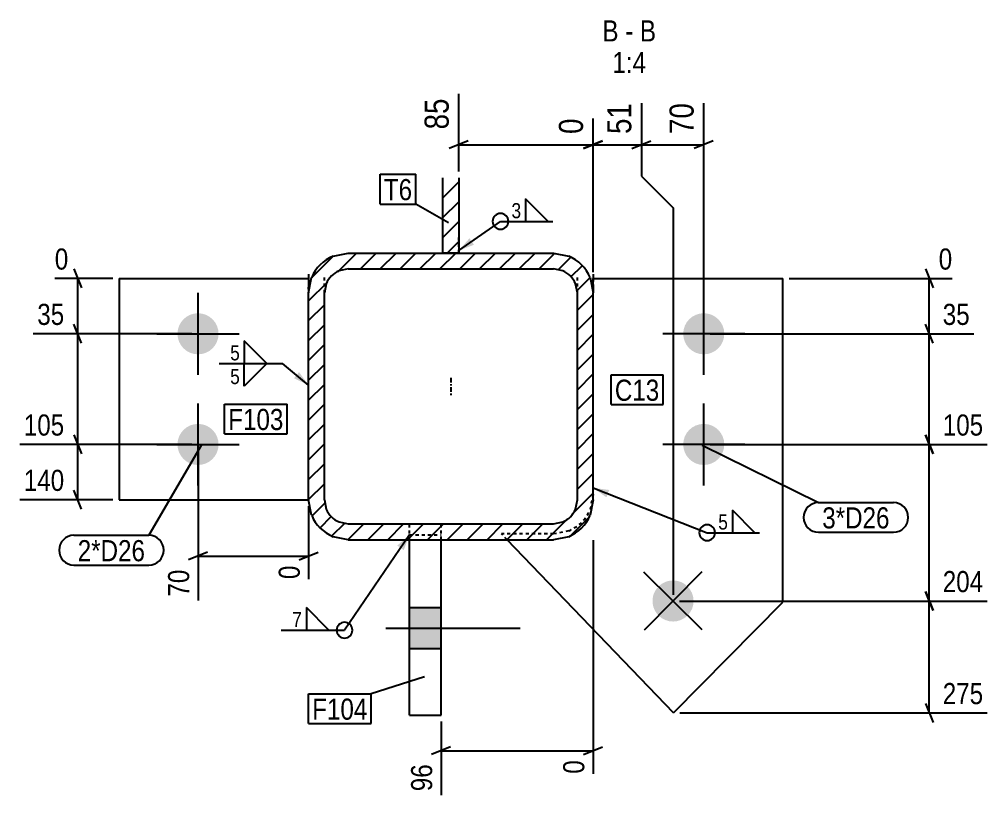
# Model space of a CAD drawing. Header units: millimetres. Extents: x 14 to 46378, y 9 to 1632.
# Drawn here: x 27243 to 27856, y 9 to 500 of the extents above; entities that cross this region are included whole.
import ezdxf

# ---------------------------------------------------------------- set-up
doc = ezdxf.new("R2010")
doc.units = ezdxf.units.MM
doc.linetypes.add('DXK_LINE_DOT2', pattern=[3.9198, 1.9599, -1.9599])
doc.linetypes.add('DXK_LINE_DOT3', pattern=[5.9187, 2.979, -0.9799, 0.9799, -0.9799])
for name, color, linetype in [('MÅLSÆTNING', 7, 'Continuous'), ('STÅL', 7, 'Continuous'), ('TEKST', 7, 'Continuous')]:
    doc.layers.add(name, color=color, linetype=linetype)
doc.styles.add('Arial Narrow', font='ARIALN.TTF', dxfattribs={"height": 0.2})

msp = doc.modelspace()

# ---------------------------------------------------------------- hatches: boundary and pattern name
at = {"layer": 'STÅL', "linetype": 'Continuous'}
h = msp.add_hatch(dxfattribs=at)
h.set_pattern_fill('', scale=2.8, style=0, pattern_type=0)
h.set_pattern_definition([(45, (27511.106, 400.1865), (-6.2862, 6.2862), [])])
h.paths.add_polyline_path([(27521.11, 400.19), (27511.11, 400.19), (27511.11, 352.58), (27521.11, 352.58)])
h = msp.add_hatch(dxfattribs=at)
h.set_pattern_fill('', scale=2.8, style=0, pattern_type=0)
h.set_pattern_definition([(45, (27604.203, 337.036), (-6.28618, 6.28618), [])])
h.paths.add_polyline_path([(27606.11, 327.4), (27604.2, 337.04), (27598.78, 345.21), (27590.67, 350.67), (27581.11, 352.58), (27451.11, 352.58), (27441.54, 350.67), (27433.43, 345.21), (27428.01, 337.04), (27426.11, 327.4), (27426.11, 196.42), (27428.01, 186.78), (27433.43, 178.61), (27441.54, 173.15), (27451.11, 171.23), (27581.11, 171.23), (27590.67, 173.15), (27598.78, 178.61), (27604.2, 186.78), (27606.11, 196.42)])
h.paths.add_polyline_path([(27594.96, 190.64), (27591.71, 185.73), (27586.85, 182.46), (27581.11, 181.31), (27451.11, 181.31), (27445.37, 182.46), (27440.5, 185.73), (27437.25, 190.64), (27436.11, 196.42), (27436.11, 327.4), (27437.25, 333.18), (27440.5, 338.08), (27445.37, 341.36), (27451.11, 342.51), (27581.11, 342.51), (27586.85, 341.36), (27591.71, 338.08), (27594.96, 333.18), (27596.11, 327.4), (27596.11, 196.42)])
for points in [[(27356.11, 314.51, -1), (27356.11, 288.51, -1)], [(27676.1, 288.51, -1), (27676.1, 314.51, -1)], [(27356.11, 244.51, -1), (27356.11, 218.51, -1)], [(27676.1, 218.51, -1), (27676.1, 244.51, -1)], [(27647.54, 123.22, -1), (27665.8, 141.73, -1)], [(27509.86, 102.34), (27509.86, 128.34), (27489.86, 128.34), (27489.86, 102.34)]]:
    msp.add_hatch(color=96, dxfattribs=at).paths.add_polyline_path(points)
at = {"layer": 'TEKST', "linetype": 'Continuous'}
for points in [[(27530.73, 357.83), (27521.11, 354.12), (27527.85, 361.92)], [(27420.01, 277.26), (27426.11, 268.94), (27416.82, 273.41)], [(27614.5, 198.07), (27606.11, 204.05), (27616.33, 202.72)], [(27482.17, 167.5), (27489.86, 174.37), (27486.3, 164.69)]]:
    msp.add_hatch(color=3, dxfattribs=at).paths.add_polyline_path(points)

# ---------------------------------------------------------------- linework, layer by layer
at = {"layer": 'MÅLSÆTNING', "color": 7, "linetype": 'Continuous'}
for p, q in [((27521.11, 404.19), (27521.11, 453.25)), ((27636.67, 447.43), (27636.67, 401.13)), ((27636.67, 447.43), (27636.67, 401.13)), ((27676.1, 305.51), (27676.1, 447.43)), ((27606.11, 340.51), (27606.11, 437.68)), ((27606.11, 340.51), (27606.11, 437.68)), ((27527.11, 423.53), (27515.11, 418.73)), ((27600.11, 418.73), (27612.11, 423.53)), ((27630.67, 418.73), (27642.67, 423.53)), ((27630.67, 418.73), (27642.67, 423.53)), ((27682.1, 423.53), (27670.1, 418.73)), ((27521.11, 421.13), (27606.11, 421.13)), ((27606.11, 421.13), (27636.67, 421.13)), ((27636.67, 421.13), (27676.1, 421.13)), ((27636.67, 401.13), (27656.67, 381.13)), ((27636.67, 401.13), (27656.67, 381.13)), ((27656.67, 381.13), (27656.67, 136.47)), ((27656.67, 381.13), (27656.67, 136.47)), ((27277.61, 342.51), (27282.41, 330.51)), ((27816.37, 342.51), (27821.17, 330.51)), ((27302.11, 336.51), (27265.48, 336.51)), ((27280.01, 301.51), (27280.01, 336.51)), ((27730.1, 336.51), (27833.3, 336.51)), ((27818.77, 301.51), (27818.77, 336.51)), ((27282.41, 295.51), (27277.61, 307.51)), ((27282.41, 295.51), (27277.61, 307.51)), ((27821.17, 295.51), (27816.37, 307.51)), ((27821.17, 295.51), (27816.37, 307.51)), ((27352.11, 301.51), (27251.85, 301.51)), ((27352.11, 301.51), (27251.85, 301.51)), ((27280.01, 231.51), (27280.01, 301.51)), ((27680.1, 301.51), (27846.93, 301.51)), ((27680.1, 301.51), (27846.93, 301.51)), ((27818.77, 231.51), (27818.77, 301.51)), ((27277.61, 237.51), (27282.41, 225.51)), ((27277.61, 237.51), (27282.41, 225.51)), ((27816.37, 237.51), (27821.17, 225.51)), ((27821.17, 225.51), (27816.37, 237.51)), ((27352.11, 231.51), (27243.32, 231.51)), ((27352.11, 231.51), (27243.32, 231.51)), ((27280.01, 196.51), (27280.01, 231.51)), ((27356.11, 227.51), (27356.11, 132.71)), ((27680.1, 231.51), (27855.46, 231.51)), ((27680.1, 231.51), (27855.46, 231.51)), ((27818.77, 132.47), (27818.77, 231.51)), ((27282.41, 190.51), (27277.61, 202.51)), ((27302.11, 196.51), (27243.32, 196.51)), ((27426.11, 192.51), (27426.11, 146.34)), ((27606.11, 170.9), (27606.11, 23.23)), ((27362.11, 163.27), (27350.11, 158.47)), ((27356.11, 160.87), (27426.11, 160.87)), ((27420.11, 158.47), (27432.11, 163.27)), ((27821.17, 126.47), (27816.37, 138.47)), ((27816.37, 138.47), (27821.17, 126.47)), ((27660.67, 132.47), (27855.46, 132.47)), ((27818.77, 61.63), (27818.77, 132.47)), ((27816.37, 67.63), (27821.17, 55.63)), ((27660.86, 61.63), (27855.46, 61.63)), ((27509.86, 56.23), (27509.86, 9.6)), ((27515.86, 40.16), (27503.86, 35.36)), ((27509.86, 37.76), (27606.11, 37.76)), ((27600.11, 35.36), (27612.11, 40.16))]:
    msp.add_line(p, q, dxfattribs=at)
at = {"layer": 'STÅL', "color": 2, "linetype": 'Continuous'}
for p, q in [((27511.11, 352.58), (27511.11, 400.19)), ((27521.11, 400.19), (27521.11, 352.58)), ((27441.54, 350.67), (27451.11, 352.58)), ((27451.11, 352.58), (27581.11, 352.58)), ((27521.11, 352.58), (27511.11, 352.58)), ((27581.11, 352.58), (27590.67, 350.67)), ((27426.11, 339.12), (27426.11, 336.51)), ((27426.11, 327.4), (27428.01, 337.04)), ((27451.11, 342.51), (27445.37, 341.36)), ((27451.11, 342.51), (27581.11, 342.51)), ((27586.85, 341.36), (27581.11, 342.51)), ((27604.2, 337.04), (27606.11, 327.4)), ((27606.11, 339.12), (27606.11, 336.51)), ((27306.11, 336.51), (27426.11, 336.51)), ((27306.11, 336.51), (27306.11, 196.51)), ((27426.11, 336.51), (27426.11, 331.09)), ((27426.11, 331.09), (27426.11, 327.4)), ((27437.25, 333.18), (27436.11, 327.4)), ((27596.11, 327.4), (27594.96, 333.18)), ((27606.11, 331.09), (27606.11, 336.51)), ((27606.11, 336.51), (27726.1, 336.51)), ((27606.11, 331.09), (27606.11, 327.4)), ((27726.1, 131.66), (27726.1, 336.51)), ((27426.11, 196.42), (27426.11, 327.4)), ((27436.11, 196.42), (27436.11, 327.4)), ((27596.11, 196.42), (27596.11, 327.4)), ((27606.11, 196.42), (27606.11, 327.4)), ((27306.11, 196.51), (27426.09, 196.51)), ((27428.01, 186.78), (27426.11, 196.42)), ((27436.11, 196.42), (27437.25, 190.64)), ((27594.96, 190.64), (27596.11, 196.42)), ((27606.11, 196.42), (27604.2, 186.78)), ((27445.37, 182.46), (27451.11, 181.31)), ((27451.11, 181.31), (27581.11, 181.31)), ((27581.11, 181.31), (27586.85, 182.46)), ((27451.11, 171.23), (27441.54, 173.15)), ((27590.67, 173.15), (27581.11, 171.23)), ((27451.11, 171.23), (27581.11, 171.23)), ((27489.86, 60.23), (27489.86, 171.23)), ((27509.86, 60.23), (27509.86, 171.23)), ((27656.86, 61.63), (27551.69, 171.23)), ((27656.86, 61.63), (27726.1, 131.66)), ((27489.86, 60.23), (27509.86, 60.23))]:
    msp.add_line(p, q, dxfattribs=at)
at = {"layer": 'STÅL', "color": 7, "linetype": 'DXK_LINE_DOT2'}
for p, q in [((27511.11, 352.58), (27511.11, 364.31)), ((27521.11, 352.58), (27521.11, 364.31)), ((27436.11, 327.4), (27436.11, 339.12)), ((27596.11, 327.4), (27596.11, 339.12)), ((27426.11, 336.51), (27426.11, 331.09)), ((27426.11, 196.51), (27426.11, 331.09)), ((27606.11, 336.51), (27606.11, 331.09)), ((27606.11, 199.89), (27606.11, 331.09)), ((27436.11, 196.42), (27436.11, 208.15)), ((27596.11, 196.42), (27596.11, 208.15)), ((27426.09, 196.51), (27426.11, 196.51)), ((27426.11, 196.42), (27426.11, 196.51)), ((27606.11, 199.89), (27604.2, 190.32)), ((27606.11, 196.42), (27606.11, 199.89)), ((27489.86, 171.23), (27489.86, 182.96)), ((27509.86, 171.23), (27509.86, 182.96)), ((27489.86, 174.37), (27509.86, 174.37)), ((27581.1, 174.89), (27548.18, 174.89)), ((27551.69, 171.23), (27548.18, 174.89)), ((27590.67, 176.79), (27581.1, 174.89))]:
    msp.add_line(p, q, dxfattribs=at)
at = {"layer": 'STÅL', "color": 96, "linetype": 'Continuous'}
for p, q in [((27356.11, 275.51), (27356.11, 327.51)), ((27676.1, 275.51), (27676.1, 327.51)), ((27330.11, 301.51), (27382.11, 301.51)), ((27702.1, 301.51), (27650.1, 301.51)), ((27356.11, 205.51), (27356.11, 257.51)), ((27676.1, 205.51), (27676.1, 257.51)), ((27330.11, 231.51), (27382.11, 231.51)), ((27702.1, 231.51), (27650.1, 231.51)), ((27675.18, 114.21), (27638.16, 150.73)), ((27674.93, 150.98), (27638.42, 113.96)), ((27489.86, 128.34), (27509.86, 128.34)), ((27474.86, 115.34), (27559.86, 115.34)), ((27489.86, 102.34), (27509.86, 102.34))]:
    msp.add_line(p, q, dxfattribs=at)
at = {"layer": 'STÅL', "color": 7, "linetype": 'DXK_LINE_DOT3'}
msp.add_line((27516.11, 273.63), (27516.11, 261.91), dxfattribs=at)
at = {"layer": 'STÅL', "color": 2, "linetype": 'Continuous'}
for centre, radius, start, end in [((27451.23, 327.52), 25.09, 112.7149, 157.71377), ((27580.98, 327.52), 25.09, 22.28623, 67.2851), ((27451.18, 327.47), 15.06, 112.7149, 157.71377), ((27581.03, 327.47), 15.06, 22.28623, 67.2851), ((27451.18, 196.35), 15.06, 202.28623, 247.2851), ((27581.03, 196.35), 15.06, 292.7149, 337.71377), ((27451.23, 196.3), 25.09, 202.28623, 247.2851), ((27580.98, 196.3), 25.09, 292.7149, 337.71377)]:
    msp.add_arc(centre, radius, start, end, dxfattribs=at)
at = {"layer": 'STÅL', "color": 7, "linetype": 'DXK_LINE_DOT2'}
msp.add_arc((27581.11, 199.89), 25, 292.49735, 337.49912, dxfattribs=at)
at = {"layer": 'TEKST', "color": 3, "linetype": 'Continuous'}
for p, q in [((27521.11, 354.12), (27547.45, 372.63)), ((27426.11, 268.94), (27409.55, 282.7)), ((27606.11, 204.05), (27678.27, 175.67)), ((27489.86, 174.37), (27448.83, 113.98))]:
    msp.add_line(p, q, dxfattribs=at)
for centre, start, end in [((27547.45, 372.63), 90, 270), ((27678.27, 175.67), 90, 270), ((27448.83, 113.98), 90, 270), ((27448.83, 113.98), 270, 90)]:
    msp.add_arc(centre, 5, start, end, dxfattribs=at)

# ---------------------------------------------------------------- wipeouts: each hides what was drawn before it
at = {"color": 0, "linetype": 'Continuous'}
for points, layer in [([(27517.91, 453.54), (27495.51, 453.54), (27495.51, 427.64), (27517.91, 427.64)], 'MÅLSÆTNING'), ([(27622.21, 486.41), (27622.21, 500.41), (27611.98, 500.41), (27611.98, 486.41)], 'TEKST'), ([(27631.51, 486.41), (27631.51, 500.41), (27626.41, 500.41), (27626.41, 486.41)], 'TEKST'), ([(27645.93, 486.41), (27645.93, 500.41), (27635.71, 500.41), (27635.71, 486.41)], 'TEKST'), ([(27639.62, 466.41), (27639.62, 480.41), (27618.29, 480.41), (27618.29, 466.41)], 'TEKST')]:
    msp.add_wipeout(points, dxfattribs=at).dxf.layer = layer
at = {"color": 0}
for points in [[(27491.59, 386.01), (27491.59, 400.01), (27473.69, 400.01), (27473.69, 386.01)], [(27561.34, 373.83), (27561.34, 385.43), (27553.65, 385.43), (27553.65, 373.83)], [(27383.35, 283.9), (27383.35, 295.5), (27375.66, 295.5), (27375.66, 283.9)], [(27647.99, 259.13), (27647.99, 273.13), (27619.85, 273.13), (27619.85, 259.13)], [(27410.18, 240.62), (27410.18, 254.62), (27375.22, 254.62), (27375.22, 240.62)], [(27793.69, 178.38), (27793.69, 192.38), (27751.07, 192.38), (27751.07, 178.38)], [(27692.16, 176.87), (27692.16, 188.47), (27684.47, 188.47), (27684.47, 176.87)], [(27322.62, 157.62), (27322.62, 171.62), (27279.99, 171.62), (27279.99, 157.62)], [(27422.63, 115.18), (27422.63, 126.78), (27414.93, 126.78), (27414.93, 115.18)], [(27463.3, 57.37), (27463.3, 71.37), (27428.34, 71.37), (27428.34, 57.37)]]:
    msp.add_wipeout(points, dxfattribs=at).dxf.layer = 'TEKST'

# ---------------------------------------------------------------- next in the draw order: linework, layer by layer
at = {"layer": 'TEKST', "color": 3, "linetype": 'Continuous'}
for p, q in [((27577.68, 372.63), (27563.4, 386.92)), ((27563.4, 386.92), (27563.4, 372.63)), ((27547.45, 372.63), (27580.54, 372.63)), ((27563.4, 372.63), (27577.68, 372.63)), ((27399.69, 282.7), (27385.41, 296.99)), ((27385.41, 296.99), (27385.41, 282.7)), ((27385.41, 282.7), (27399.69, 282.7)), ((27708.51, 175.67), (27694.22, 189.95)), ((27694.22, 189.95), (27694.22, 175.67)), ((27678.27, 175.67), (27711.36, 175.67)), ((27694.22, 175.67), (27708.51, 175.67)), ((27438.97, 113.98), (27424.68, 128.26)), ((27424.68, 128.26), (27424.68, 113.98)), ((27408.73, 113.98), (27448.83, 113.98)), ((27424.68, 113.98), (27438.97, 113.98))]:
    msp.add_line(p, q, dxfattribs=at)
for centre in [(27547.45, 372.63), (27678.27, 175.67)]:
    msp.add_arc(centre, 5, 270, 90, dxfattribs=at)

# ---------------------------------------------------------------- next in the draw order: texts
at = {"layer": 'MÅLSÆTNING', "color": 3, "linetype": 'Continuous', "style": 'Arial Narrow'}
msp.add_text('85', height=15.271, rotation=90.00021, dxfattribs=at).set_placement((27514.71, 430.84))
at = {"layer": 'TEKST', "color": 3, "linetype": 'Continuous', "style": 'Arial Narrow'}
for s, height, p in [('B', 13.36, (27611.98, 486.41)), ('B', 13.36, (27635.71, 486.41)), ('-', 13.36, (27626.41, 486.41)), ('1:4', 13.362, (27618.29, 466.41))]:
    msp.add_text(s, height=height, dxfattribs=at).set_placement(p)
at = {"layer": 'TEKST', "color": 3, "style": 'Arial Narrow'}
for s, p in [('3', (27554.45, 374.63)), ('5', (27376.46, 284.7)), ('5', (27685.27, 177.67)), ('7', (27415.73, 115.98))]:
    msp.add_text(s, height=9.54, dxfattribs=at).set_placement(p)

# ---------------------------------------------------------------- next in the draw order: wipeouts: each hides what was drawn before it
at = {"color": 0, "linetype": 'Continuous'}
for points in [[(27672.9, 450.63), (27650.5, 450.63), (27650.5, 424.73), (27672.9, 424.73)], [(27602.91, 440.88), (27580.51, 440.88), (27580.51, 424.73), (27602.91, 424.73)], [(27276.81, 339.31), (27276.81, 358.91), (27262.68, 358.91), (27262.68, 339.31)], [(27836.1, 339.31), (27836.1, 358.91), (27821.97, 358.91), (27821.97, 339.31)], [(27274.26, 304.31), (27274.26, 323.91), (27251.6, 323.91), (27251.6, 304.31)], [(27847.18, 304.31), (27847.18, 323.91), (27824.52, 323.91), (27824.52, 304.31)], [(27274.26, 234.31), (27274.26, 253.91), (27243.07, 253.91), (27243.07, 234.31)], [(27855.71, 234.31), (27855.71, 253.91), (27824.52, 253.91), (27824.52, 234.31)], [(27274.26, 199.31), (27274.26, 218.91), (27243.07, 218.91), (27243.07, 199.31)], [(27353.31, 155.12), (27333.71, 155.12), (27333.71, 132.46), (27353.31, 132.46)], [(27423.31, 157.67), (27403.71, 157.67), (27403.71, 143.54), (27423.31, 143.54)], [(27855.71, 135.27), (27855.71, 154.87), (27824.52, 154.87), (27824.52, 135.27)], [(27855.71, 64.43), (27855.71, 84.03), (27824.52, 84.03), (27824.52, 64.43)], [(27507.06, 32.01), (27487.46, 32.01), (27487.46, 9.35), (27507.06, 9.35)], [(27603.31, 34.56), (27583.71, 34.56), (27583.71, 20.43), (27603.31, 20.43)]]:
    msp.add_wipeout(points, dxfattribs=at).dxf.layer = 'MÅLSÆTNING'
at = {"color": 0}
for points in [[(27491.59, 386.01), (27491.59, 400.01), (27473.69, 400.01), (27473.69, 386.01)], [(27647.99, 259.13), (27647.99, 273.13), (27619.85, 273.13), (27619.85, 259.13)], [(27410.18, 240.62), (27410.18, 254.62), (27375.22, 254.62), (27375.22, 240.62)], [(27793.69, 178.38), (27793.69, 192.38), (27751.07, 192.38), (27751.07, 178.38)], [(27322.62, 157.62), (27322.62, 171.62), (27279.99, 171.62), (27279.99, 157.62)], [(27463.3, 57.37), (27463.3, 71.37), (27428.34, 71.37), (27428.34, 57.37)]]:
    msp.add_wipeout(points, dxfattribs=at).dxf.layer = 'TEKST'

# ---------------------------------------------------------------- next in the draw order: linework, layer by layer
at = {"layer": 'MÅLSÆTNING', "color": 7, "linetype": 'Continuous'}
for p, q in [((27612.11, 423.53), (27600.11, 418.73)), ((27660.67, 132.47), (27855.46, 132.47))]:
    msp.add_line(p, q, dxfattribs=at)
at = {"layer": 'TEKST', "color": 7, "linetype": 'Continuous'}
for p, q in [((27471.29, 402.41), (27493.99, 402.41)), ((27471.29, 383.61), (27471.29, 402.41)), ((27493.99, 383.61), (27493.99, 402.41)), ((27471.29, 383.61), (27493.99, 383.61)), ((27514.57, 371.61), (27493.99, 383.61)), ((27617.45, 275.53), (27650.39, 275.53)), ((27617.45, 256.73), (27617.45, 275.53)), ((27650.39, 256.73), (27650.39, 275.53)), ((27372.82, 257.02), (27412.58, 257.02)), ((27372.82, 238.22), (27372.82, 257.02)), ((27412.58, 238.22), (27412.58, 257.02)), ((27617.45, 256.73), (27650.39, 256.73)), ((27372.82, 238.22), (27412.58, 238.22)), ((27358.11, 230.77), (27325.02, 174.02)), ((27675.1, 231.01), (27748.67, 194.78)), ((27748.67, 194.78), (27796.09, 194.78)), ((27277.59, 174.02), (27325.02, 174.02)), ((27748.67, 175.98), (27796.09, 175.98)), ((27277.59, 155.22), (27325.02, 155.22)), ((27499.45, 84.53), (27465.7, 73.77)), ((27425.94, 73.77), (27465.7, 73.77)), ((27425.94, 54.97), (27425.94, 73.77)), ((27465.7, 54.97), (27465.7, 73.77)), ((27425.94, 54.97), (27465.7, 54.97))]:
    msp.add_line(p, q, dxfattribs=at)
for centre, start, end in [((27748.67, 185.38), 90, 270), ((27796.09, 185.38), 270, 90), ((27277.59, 164.62), 90, 270), ((27325.02, 164.62), 270, 90)]:
    msp.add_arc(centre, 9.4, start, end, dxfattribs=at)

# ---------------------------------------------------------------- next in the draw order: texts
at = {"layer": 'MÅLSÆTNING', "color": 3, "linetype": 'Continuous', "style": 'Arial Narrow'}
for s, height, p in [('70', 15.271, (27669.7, 427.93)), ('0', 15.27, (27599.71, 427.93)), ('0', 13.36, (27420.51, 146.34)), ('70', 13.362, (27350.51, 135.26)), ('0', 13.36, (27600.51, 23.23)), ('96', 13.362, (27504.26, 12.15))]:
    msp.add_text(s, height=height, rotation=90.00021, dxfattribs=at).set_placement(p)
for s, height, p in [('0', 13.36, (27265.48, 342.11)), ('0', 13.36, (27824.77, 342.11)), ('35', 13.362, (27254.4, 307.11)), ('35', 13.362, (27827.32, 307.11)), ('105', 13.362, (27245.87, 237.11)), ('105', 13.362, (27827.32, 237.11)), ('140', 13.362, (27245.87, 202.11)), ('204', 13.362, (27827.32, 138.07)), ('275', 13.362, (27827.32, 67.23))]:
    msp.add_text(s, height=height, dxfattribs=at).set_placement(p)
at = {"layer": 'TEKST', "color": 3, "style": 'Arial Narrow'}
for s, p in [('T6', (27473.69, 386.01)), ('C13', (27619.85, 259.13)), ('F103', (27375.22, 240.62)), ('3*D26', (27751.07, 178.38)), ('2*D26', (27279.99, 157.62)), ('F104', (27428.34, 57.37))]:
    msp.add_text(s, height=13.362, dxfattribs=at).set_placement(p)

# ---------------------------------------------------------------- next in the draw order: wipeouts: each hides what was drawn before it
at = {"color": 0, "linetype": 'Continuous'}
msp.add_wipeout([(27383.35, 268.9), (27383.35, 280.5), (27375.66, 280.5), (27375.66, 268.9)], dxfattribs=at).dxf.layer = 'TEKST'

# ---------------------------------------------------------------- next in the draw order: linework, layer by layer
at = {"layer": 'TEKST', "color": 3, "linetype": 'Continuous'}
for p, q in [((27369.46, 282.7), (27409.55, 282.7)), ((27385.41, 282.7), (27399.69, 282.7)), ((27399.69, 282.7), (27385.41, 268.41)), ((27385.41, 268.41), (27385.41, 282.7))]:
    msp.add_line(p, q, dxfattribs=at)

# ---------------------------------------------------------------- next in the draw order: texts
at = {"layer": 'TEKST', "color": 3, "linetype": 'Continuous', "style": 'Arial Narrow'}
msp.add_text('5', height=9.54, dxfattribs=at).set_placement((27376.46, 269.7))

# ---------------------------------------------------------------- next in the draw order: wipeouts: each hides what was drawn before it
at = {"color": 0, "linetype": 'Continuous'}
msp.add_wipeout([(27633.47, 450.63), (27611.07, 450.63), (27611.07, 424.73), (27633.47, 424.73)], dxfattribs=at).dxf.layer = 'MÅLSÆTNING'

# ---------------------------------------------------------------- next in the draw order: texts
at = {"layer": 'MÅLSÆTNING', "color": 3, "linetype": 'Continuous', "style": 'Arial Narrow'}
msp.add_text('51', height=15.271, rotation=90.00021, dxfattribs=at).set_placement((27630.27, 427.93))

doc.saveas('drawing.dxf')
